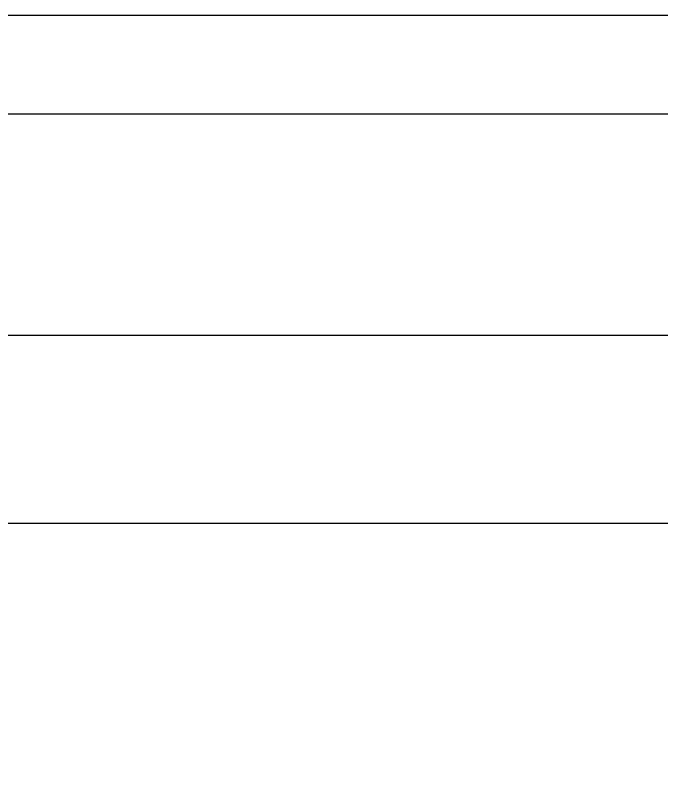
# Model space of a CAD drawing. Header units: millimetres. Extents: x 651 to 8859, y -354 to 894.
# Drawn here: x 2337.48 to 2350.52, y 76 to 91.32 of the extents above; entities that cross this region are included whole.
import ezdxf
from ezdxf import colors
from ezdxf.entities.mleader import LeaderData, LeaderLine
from ezdxf.math import Vec2, Vec3

# ---------------------------------------------------------------- set-up
doc = ezdxf.new("R2010")
doc.units = ezdxf.units.MM
doc.layers.get('0').update_dxf_attribs({"lineweight": 18})
doc.layers.add('cienka', color=7, linetype='Continuous', lineweight=9)
doc.layers.add('Widoczne (ISO)', color=7, linetype='Continuous', lineweight=18)
doc.styles.get("Standard").update_dxf_attribs({"font": 'tahoma.ttf'})

# ---------------------------------------------------------------- blocks, each defined once
blk = doc.blocks.new('_Dot')
at = {"color": 0, "linetype": 'ByBlock', "lineweight": -2}
blk.add_line((-0.5, 0), (-1, 0), dxfattribs=at)
at = {"color": 0, "linetype": 'ByBlock', "const_width": 0.5}
blk.add_lwpolyline([(-0.25, 0, 1), (0.25, 0, 1)], format="xyb", close=True, dxfattribs=at)

msp = doc.modelspace()

# ---------------------------------------------------------------- linework, layer by layer
at = {"layer": 'Widoczne (ISO)'}
for p, q in [((2332.312, 91.321), (2395.676, 91.321)), ((2395.676, 89.321), (2332.312, 89.321)), ((2336.656, 84.861), (2364.199, 84.861)), ((2336.656, 81.061), (2364.199, 81.061))]:
    msp.add_line(p, q, dxfattribs=at)

# ---------------------------------------------------------------- leaders
at = {"layer": 'cienka'}
ml = msp.add_multileader_mtext('Standard', dxfattribs=at)
ml.set_content('33', color=256)
ml.set_leader_properties()
ml.set_arrow_properties(name='DOT')
ml.build(insert=Vec2(0, 0))
ml.multileader.update_dxf_attribs({"has_dogleg": 0, "text_left_attachment_type": 5, "text_right_attachment_type": 6, "text_top_attachment_type": 10, "dogleg_length": 0, "arrow_head_size": 1})
ctx = ml.context
ctx.base_point, ctx.char_height, ctx.arrow_head_size, ctx.landing_gap_size, ctx.plane_origin = Vec3(2358.63, 42.789), 5, 1, 0, Vec3(2388.554, 73.816)
ctx.left_attachment, ctx.right_attachment, ctx.bottom_attachment = 5, 6, 10
notes = []
notes.append((ctx, [(1, (1, 1, 0), (2358.63, 42.789), (1, 0), 0, [(0, [(2331.512, 82.898)], 0, [])])]))
ctx.mtext.insert, ctx.mtext.flow_direction = Vec3(2358.63, 48.893), 5
for ctx, leaders in notes:
    for number, flags, end, landing, length, lines in leaders:
        leader = LeaderData()
        leader.index, (leader.has_last_leader_line, leader.has_dogleg_vector, leader.attachment_direction) = number, flags
        leader.last_leader_point, leader.dogleg_vector, leader.dogleg_length = Vec3(end), Vec3(landing), length
        for number, points, colour, breaks in lines:
            line = LeaderLine()
            line.index, line.vertices, line.color, line.breaks = number, Vec3.list(points), colors.encode_raw_color(colour), breaks
            leader.lines.append(line)
        ctx.leaders.append(leader)

doc.saveas('drawing.dxf')
